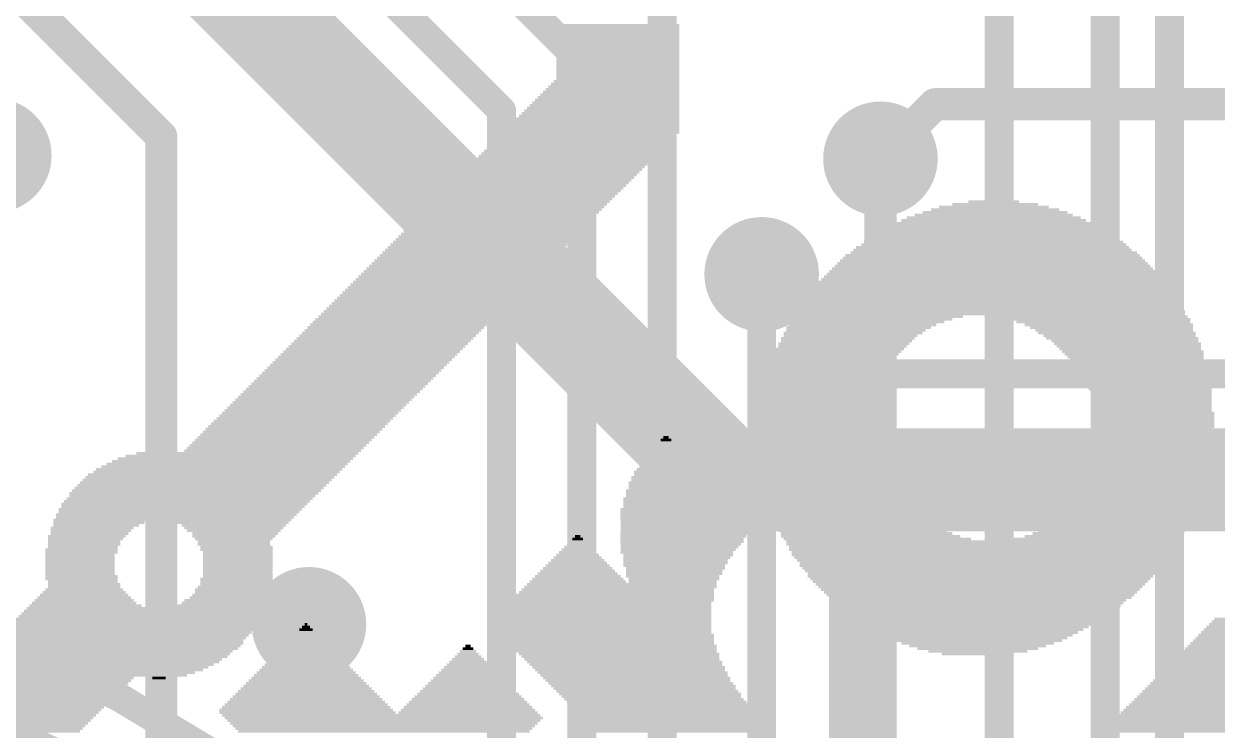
# Model space of a CAD drawing. Extents: x -17.8 to 79, y -18.3 to 67.8.
# Drawn here: x 25.18 to 34.62, y 35.48 to 41.07 of the extents above; entities that cross this region are included whole.
import ezdxf

# ---------------------------------------------------------------- set-up
doc = ezdxf.new("R2010")
doc.units = 0
for name, color, linetype in [('1', 12, 'CONTINUOUS'), ('16', 5, 'CONTINUOUS'), ('18', 3, 'CONTINUOUS'), ('200', 4, 'CONTINUOUS')]:
    doc.layers.add(name, color=color, linetype=linetype)

# ---------------------------------------------------------------- blocks, each defined once
blk = doc.blocks.new('RECT')
blk.add_solid([(-0.5, -0.5), (0.5, -0.5), (-0.5, 0.5), (0.5, 0.5)])
blk = doc.blocks.new('ROUNDV')
at = {"const_width": 0.5}
blk.add_lwpolyline([(0, -0.25, 1), (0, 0.25, 1), (0, -0.25)], format="xyb", dxfattribs=at)

msp = doc.modelspace()

# ---------------------------------------------------------------- linework, layer by layer
at = {"layer": '1'}
for points, const_width in [([(33.7312, 34.4358), (33.7312, 48.895)], 0.2286), ([(34.2392, 34.6349), (34.2392, 47.8028)], 0.2286), ([(30.226, 35.1125), (30.226, 44.5262)], 0.2286), ([(29.591, 40.767), (27.813, 42.545)], 0.2286), ([(28.956, 40.386), (26.924, 42.418)], 0.2286), ([(32.893, 34.5669), (32.893, 41.529)], 0.2286), ([(29.591, 35.0404), (29.591, 40.767)], 0.2286), ([(28.956, 34.9683), (28.956, 40.386)], 0.2286), ([(31.9532, 34.7996), (31.9532, 40.005)], 0.254), ([(31.0134, 35.0323), (31.0134, 39.0906)], 0.2286)]:
    msp.add_lwpolyline(points, dxfattribs=dict(at, const_width=const_width))
for points, const_width in [([(29.6482, 40.767, 1), (29.5339, 40.767)], 0.1143), ([(29.5506, 40.7266, 1), (29.6314, 40.8074)], 0.1143), ([(29.0132, 40.386, 1), (28.8989, 40.386)], 0.1143), ([(28.9156, 40.3456, 1), (28.9964, 40.4264)], 0.1143), ([(32.0167, 40.005, 1), (31.8897, 40.005)], 0.127), ([(31.0706, 39.0906, 1), (30.9563, 39.0906)], 0.1143), ([(31.9067, 31.3105, 0.1989), (13.9462, 38.75)], 0.2286), ([(31.8496, 30.6605, 0.1989), (13.8891, 38.1)], 0.2286)]:
    msp.add_lwpolyline(points, format="xyb", dxfattribs=dict(at, const_width=const_width))
at = {"layer": '16'}
for points, const_width in [([(30.734, 37.465), (24.892, 43.307)], 0.8128), ([(26.2636, 40.1828), (24.4094, 42.037)], 0.254), ([(31.9532, 40.005), (32.385, 40.4368)], 0.254), ([(32.385, 40.4368), (34.9504, 40.4368)], 0.254), ([(26.2636, 31.369), (26.2636, 40.1828)], 0.254), ([(31.0134, 39.0906), (31.8008, 38.3032)], 0.2286), ([(31.8008, 38.3032), (35.306, 38.3032)], 0.2286), ([(31.75, 37.465), (30.734, 37.465)], 0.8128), ([(31.75, 37.465), (35.941, 37.465)], 0.8128), ([(31.75, 29.337), (31.75, 37.465)], 0.4064)]:
    msp.add_lwpolyline(points, dxfattribs=dict(at, const_width=const_width))
for points, const_width in [([(32.385, 40.5003, 1), (32.385, 40.3733)], 0.127), ([(32.4299, 40.3919, 1), (32.3401, 40.4817)], 0.127), ([(26.3271, 40.1828, 1), (26.2001, 40.1828)], 0.127), ([(26.2187, 40.1379, 1), (26.3085, 40.2277)], 0.127), ([(31.9083, 40.0499, 1), (31.9981, 39.9601)], 0.127), ([(31.0538, 39.131, 1), (30.973, 39.0502)], 0.1143), ([(31.8008, 38.3604, 1), (31.8008, 38.2461)], 0.1143), ([(31.7604, 38.2628, 1), (31.8412, 38.3436)], 0.1143), ([(30.734, 37.6682, 1), (30.734, 37.2618)], 0.4064), ([(31.75, 37.6682, 1), (31.75, 37.2618)], 0.4064), ([(31.75, 37.2618, 1), (31.75, 37.6682)], 0.4064), ([(30.5903, 37.3213, 1), (30.8777, 37.6087)], 0.4064), ([(31.8516, 37.465, 1), (31.6484, 37.465)], 0.2032)]:
    msp.add_lwpolyline(points, format="xyb", dxfattribs=dict(at, const_width=const_width))

# ---------------------------------------------------------------- block references
at = {"layer": '18', "xscale": 0.9064, "yscale": 0.9064}
for p in [(24.9428, 40.0304), (24.9428, 40.0304), (31.9532, 40.005), (31.9532, 40.005), (31.0134, 39.0906), (31.0134, 39.0906), (27.432, 36.322), (27.432, 36.322)]:
    msp.add_blockref('ROUNDV', p, dxfattribs=at)
at = {"layer": '200', "yscale": 0.0212}
for p, xscale in [((29.8756, 41.0617), 0.9736), ((29.8756, 41.0405), 0.9736), ((29.8756, 41.0194), 0.9736), ((29.8756, 40.9982), 0.9736), ((29.8756, 40.977), 0.9736), ((29.8756, 40.9559), 0.9736), ((29.8756, 40.9347), 0.9736), ((29.8756, 40.9135), 0.9736), ((29.8756, 40.8924), 0.9736), ((29.8756, 40.8712), 0.9736), ((29.8756, 40.85), 0.9736), ((29.8756, 40.8289), 0.9736), ((29.8756, 40.8077), 0.9736), ((29.8756, 40.7865), 0.9736), ((29.8756, 40.7654), 0.9736), ((29.8756, 40.7442), 0.9736), ((29.8756, 40.723), 0.9736), ((29.8756, 40.7019), 0.9736), ((29.8756, 40.6807), 0.9736), ((29.8544, 40.596), 1.016), ((29.865, 40.6172), 0.9948), ((29.8756, 40.6595), 0.9736), ((29.8756, 40.6384), 0.9736), ((29.8015, 40.4902), 1.1218), ((29.8121, 40.5114), 1.1006), ((29.8226, 40.5325), 1.0795), ((29.8332, 40.5537), 1.0583), ((29.8438, 40.5749), 1.0371), ((29.7591, 40.4056), 1.2065), ((29.7697, 40.4267), 1.1853), ((29.7803, 40.4479), 1.1641), ((29.7909, 40.469), 1.143), ((29.7062, 40.2997), 1.3123), ((29.7168, 40.3209), 1.2911), ((29.7274, 40.3421), 1.2699), ((29.738, 40.3632), 1.2488), ((29.7486, 40.3844), 1.2276), ((29.6639, 40.2151), 1.3969), ((29.6745, 40.2362), 1.3758), ((29.6851, 40.2574), 1.3546), ((29.6956, 40.2786), 1.3334), ((29.5792, 40.1304), 1.3969), ((29.6004, 40.1516), 1.3969), ((29.6216, 40.1727), 1.3969), ((29.6427, 40.1939), 1.3969), ((29.4734, 40.0246), 1.3969), ((29.4946, 40.0457), 1.3969), ((29.5157, 40.0669), 1.3969), ((29.5369, 40.0881), 1.3969), ((29.5581, 40.1092), 1.3969), ((29.3887, 39.9399), 1.3969), ((29.4099, 39.9611), 1.3969), ((29.4311, 39.9822), 1.3969), ((29.4522, 40.0034), 1.3969), ((29.2829, 39.8341), 1.3969), ((29.3041, 39.8552), 1.3969), ((29.3252, 39.8764), 1.3969), ((29.3464, 39.8976), 1.3969), ((29.3676, 39.9187), 1.3969), ((29.1983, 39.7494), 1.3969), ((29.2194, 39.7706), 1.3969), ((29.2406, 39.7917), 1.3969), ((29.2617, 39.8129), 1.3969), ((29.0924, 39.6436), 1.3969), ((29.1136, 39.6647), 1.3969), ((29.1348, 39.6859), 1.3969), ((29.1559, 39.7071), 1.3969), ((29.1771, 39.7282), 1.3969), ((32.8599, 39.6436), 0.6773), ((32.8494, 39.6647), 0.4022), ((29.0078, 39.5589), 1.3969), ((29.0289, 39.5801), 1.3969), ((29.0501, 39.6012), 1.3969), ((29.0713, 39.6224), 1.3969), ((32.8494, 39.5589), 1.2488), ((32.8599, 39.5801), 1.143), ((32.8599, 39.6012), 1.016), ((32.8494, 39.6224), 0.8678), ((28.9019, 39.4531), 1.3969), ((28.9231, 39.4743), 1.3969), ((28.9443, 39.4954), 1.3969), ((28.9654, 39.5166), 1.3969), ((28.9866, 39.5378), 1.3969), ((32.8494, 39.4531), 1.7144), ((32.8494, 39.4743), 1.6298), ((32.8494, 39.4954), 1.5451), ((32.8494, 39.5166), 1.4604), ((32.8494, 39.5378), 1.3758), ((28.8173, 39.3684), 1.3969), ((28.8384, 39.3896), 1.3969), ((28.8596, 39.4108), 1.3969), ((28.8808, 39.4319), 1.3969), ((32.8388, 39.3684), 1.9896), ((32.8494, 39.3896), 1.9261), ((32.8494, 39.4108), 1.8414), ((32.8494, 39.4319), 1.7991), ((28.7114, 39.2626), 1.3969), ((28.7326, 39.2838), 1.3969), ((28.7538, 39.3049), 1.3969), ((28.7749, 39.3261), 1.3969), ((28.7961, 39.3473), 1.3969), ((32.8494, 39.2626), 2.2647), ((32.8388, 39.2838), 2.2012), ((32.8388, 39.3049), 2.1589), ((32.8494, 39.3261), 2.0954), ((32.8494, 39.3473), 2.0531), ((28.6268, 39.1779), 1.3969), ((28.6479, 39.1991), 1.3969), ((28.6691, 39.2203), 1.3969), ((28.6903, 39.2414), 1.3969), ((32.8388, 39.1779), 2.4552), ((32.8388, 39.1991), 2.4129), ((32.8388, 39.2203), 2.3706), ((32.8388, 39.2414), 2.3282), ((28.5209, 39.0721), 1.3969), ((28.5421, 39.0933), 1.3969), ((28.5633, 39.1144), 1.3969), ((28.5844, 39.1356), 1.3969), ((28.6056, 39.1568), 1.3969), ((32.8388, 39.0721), 2.6669), ((32.8388, 39.0933), 2.6246), ((32.8388, 39.1144), 2.5822), ((32.8388, 39.1356), 2.5399), ((32.8388, 39.1568), 2.4976), ((28.4363, 38.9874), 1.3969), ((28.4574, 39.0086), 1.3969), ((28.4786, 39.0298), 1.3969), ((28.4998, 39.0509), 1.3969), ((32.8282, 38.9874), 2.8151), ((32.8282, 39.0086), 2.7727), ((32.8282, 39.0298), 2.7304), ((32.8388, 39.0509), 2.7092), ((28.3516, 38.9028), 1.3969), ((28.3728, 38.9239), 1.3969), ((28.394, 38.9451), 1.3969), ((28.4151, 38.9663), 1.3969), ((32.8282, 38.9028), 2.9421), ((32.8282, 38.9239), 2.8997), ((32.8282, 38.9451), 2.8574), ((32.8388, 38.9663), 2.8362), ((28.2458, 38.7969), 1.3969), ((28.267, 38.8181), 1.3969), ((28.2881, 38.8393), 1.3969), ((28.3093, 38.8604), 1.3969), ((28.3305, 38.8816), 1.3969), ((32.8176, 38.8181), 3.0479), ((32.8282, 38.7969), 3.069), ((32.8282, 38.8393), 3.0267), ((32.8176, 38.8816), 2.9632), ((32.8282, 38.8604), 2.9844), ((28.1611, 38.7123), 1.3969), ((28.1823, 38.7335), 1.3969), ((28.2035, 38.7546), 1.3969), ((28.2246, 38.7758), 1.3969), ((31.844, 38.7123), 1.2276), ((31.9286, 38.7546), 1.3546), ((31.8863, 38.7335), 1.27), ((32.8176, 38.7758), 3.0902), ((33.6219, 38.7546), 1.5239), ((33.6854, 38.7335), 1.4393), ((33.7172, 38.7123), 1.3758), ((28.0553, 38.6065), 1.3969), ((28.0765, 38.6276), 1.3969), ((28.0976, 38.6488), 1.3969), ((28.1188, 38.67), 1.3969), ((28.14, 38.6911), 1.3969), ((31.7381, 38.6276), 1.1006), ((31.717, 38.6065), 1.0583), ((31.7805, 38.67), 1.143), ((31.7593, 38.6488), 1.1006), ((31.8122, 38.6911), 1.1641), ((33.7595, 38.6911), 1.3334), ((33.7807, 38.67), 1.2911), ((33.8018, 38.6488), 1.2488), ((33.823, 38.6276), 1.2488), ((33.8441, 38.6065), 1.2065), ((27.9706, 38.5218), 1.3969), ((27.9918, 38.543), 1.3969), ((28.013, 38.5641), 1.3969), ((28.0341, 38.5853), 1.3969), ((31.6535, 38.5218), 1.016), ((31.6641, 38.543), 1.0371), ((31.6958, 38.5853), 1.0583), ((31.6852, 38.5641), 1.0371), ((33.8653, 38.5853), 1.2065), ((33.8865, 38.5641), 1.1641), ((33.9076, 38.543), 1.1641), ((33.9182, 38.5218), 1.143), ((27.8648, 38.416), 1.3969), ((27.886, 38.4371), 1.3969), ((27.9071, 38.4583), 1.3969), ((27.9283, 38.4795), 1.3969), ((27.9495, 38.5006), 1.3969), ((31.5794, 38.416), 0.9525), ((31.6006, 38.4583), 0.9948), ((31.59, 38.4371), 0.9736), ((31.6323, 38.5006), 1.016), ((31.6217, 38.4795), 0.9948), ((33.9288, 38.5006), 1.1218), ((33.95, 38.4795), 1.1218), ((33.9606, 38.4583), 1.1006), ((33.9711, 38.4371), 1.0795), ((33.9817, 38.416), 1.0583), ((27.7801, 38.3313), 1.3969), ((27.8013, 38.3525), 1.3969), ((27.8225, 38.3736), 1.3969), ((27.8436, 38.3948), 1.3969), ((31.5265, 38.3313), 0.9313), ((31.5582, 38.3948), 0.9525), ((31.5582, 38.3736), 0.9525), ((31.5477, 38.3525), 0.9313), ((34.0029, 38.3948), 1.0583), ((34.0135, 38.3736), 1.0371), ((34.0241, 38.3525), 1.016), ((34.0241, 38.3313), 1.016), ((27.6743, 38.2255), 1.3969), ((27.6955, 38.2466), 1.3969), ((27.7166, 38.2678), 1.3969), ((27.7378, 38.289), 1.3969), ((27.759, 38.3101), 1.3969), ((31.4947, 38.2466), 0.9101), ((31.4947, 38.2255), 0.9101), ((31.5265, 38.3101), 0.9313), ((31.5159, 38.289), 0.9101), ((31.5159, 38.2678), 0.9101), ((34.0452, 38.3101), 1.016), ((34.0558, 38.289), 0.9948), ((34.0558, 38.2678), 0.9948), ((34.0664, 38.2466), 0.9736), ((34.0664, 38.2255), 0.9736), ((27.5896, 38.1408), 1.3969), ((27.6108, 38.162), 1.3969), ((27.632, 38.1831), 1.3969), ((27.6531, 38.2043), 1.3969), ((31.463, 38.1408), 0.889), ((31.4736, 38.162), 0.9101), ((31.4842, 38.2043), 0.889), ((31.4842, 38.1831), 0.889), ((34.0876, 38.2043), 0.9736), ((34.0876, 38.1831), 0.9736), ((34.0981, 38.162), 0.9525), ((34.0981, 38.1408), 0.9525), ((27.4838, 38.035), 1.3969), ((27.505, 38.0561), 1.3969), ((27.5262, 38.0773), 1.3969), ((27.5473, 38.0985), 1.3969), ((27.5685, 38.1196), 1.3969), ((31.4418, 38.035), 0.889), ((31.463, 38.1196), 0.889), ((31.463, 38.0985), 0.889), ((31.463, 38.0773), 0.889), ((31.4524, 38.0561), 0.8678), ((34.1087, 38.1196), 0.9313), ((34.1087, 38.0985), 0.9313), ((34.1087, 38.0773), 0.9313), ((34.1193, 38.0561), 0.9101), ((34.1193, 38.035), 0.9101), ((27.3992, 37.9503), 1.3969), ((27.4203, 37.9715), 1.3969), ((27.4415, 37.9926), 1.3969), ((27.4627, 38.0138), 1.3969), ((31.4418, 38.0138), 0.889), ((31.4418, 37.9926), 0.889), ((31.4418, 37.9715), 0.889), ((31.4418, 37.9503), 0.889), ((34.1193, 38.0138), 0.9101), ((34.1405, 37.9926), 0.9101), ((34.1405, 37.9715), 0.9101), ((34.1405, 37.9503), 0.9101), ((27.2933, 37.8445), 1.3969), ((27.3145, 37.8657), 1.3969), ((27.3357, 37.8868), 1.3969), ((27.3568, 37.908), 1.3969), ((27.378, 37.9291), 1.3969), ((31.4418, 37.9291), 0.889), ((31.4418, 37.908), 0.889), ((31.4418, 37.8868), 0.889), ((31.4418, 37.8657), 0.889), ((31.4418, 37.8445), 0.889), ((34.1299, 37.8657), 0.889), ((34.1405, 37.9291), 0.9101), ((34.1405, 37.908), 0.9101), ((34.1405, 37.8868), 0.9101), ((34.1405, 37.8445), 0.8678), ((27.2087, 37.7598), 1.3969), ((27.2298, 37.781), 1.3969), ((27.251, 37.8022), 1.3969), ((27.2722, 37.8233), 1.3969), ((30.2565, 37.7598), 0.127), ((30.2565, 37.781), 0.0847), ((30.2565, 37.8022), 0.0423), ((31.4418, 37.8233), 0.889), ((31.4418, 37.8022), 0.889), ((31.4418, 37.781), 0.889), ((31.4524, 37.7598), 0.9101), ((34.1299, 37.781), 0.889), ((34.1299, 37.7598), 0.889), ((34.1405, 37.8233), 0.8678), ((34.1405, 37.8022), 0.8678), ((26.9441, 37.6752), 1.7568), ((27.1452, 37.6963), 1.3969), ((27.1663, 37.7175), 1.3969), ((27.1875, 37.7387), 1.3969), ((30.2565, 37.6752), 0.2963), ((30.2565, 37.6963), 0.254), ((30.2565, 37.7175), 0.2117), ((30.2565, 37.7387), 0.1693), ((31.4524, 37.7387), 0.9101), ((31.4524, 37.7175), 0.9101), ((31.4524, 37.6963), 0.9101), ((31.463, 37.6752), 0.9313), ((34.1299, 37.7387), 0.889), ((34.1299, 37.7175), 0.889), ((34.1299, 37.6963), 0.889), ((34.1299, 37.6752), 0.889), ((26.7536, 37.5693), 1.9261), ((26.7853, 37.5905), 1.9049), ((26.8171, 37.6117), 1.8838), ((26.8488, 37.6328), 1.8626), ((26.8912, 37.654), 1.8203), ((30.2671, 37.5905), 0.4445), ((30.2777, 37.5693), 0.4657), ((30.2671, 37.6117), 0.4022), ((30.2565, 37.654), 0.3387), ((30.2671, 37.6328), 0.3598), ((31.463, 37.654), 0.9313), ((31.463, 37.6328), 0.9313), ((31.4736, 37.6117), 0.9525), ((31.4736, 37.5905), 0.9525), ((31.4842, 37.5693), 0.9736), ((34.0981, 37.5693), 0.9101), ((34.1087, 37.6328), 0.889), ((34.1087, 37.6117), 0.889), ((34.1087, 37.5905), 0.889), ((34.1299, 37.654), 0.889), ((26.6478, 37.4847), 1.9684), ((26.6689, 37.5058), 1.9684), ((26.7007, 37.527), 1.9473), ((26.7218, 37.5482), 1.9473), ((30.2883, 37.4847), 0.6138), ((30.2777, 37.527), 0.5503), ((30.2883, 37.5058), 0.5715), ((30.2777, 37.5482), 0.508), ((31.4947, 37.5482), 0.9525), ((31.5053, 37.527), 0.9736), ((31.5053, 37.5058), 0.9736), ((31.5159, 37.4847), 0.9948), ((34.077, 37.5058), 0.9101), ((34.077, 37.4847), 0.9101), ((34.0981, 37.5482), 0.9101), ((34.0876, 37.527), 0.889), ((26.5419, 37.3788), 1.9684), ((26.5631, 37.4), 1.9684), ((26.5843, 37.4212), 1.9684), ((26.6054, 37.4423), 1.9684), ((26.6266, 37.4635), 1.9684), ((30.32, 37.3788), 0.762), ((30.2989, 37.4423), 0.6773), ((30.3095, 37.4212), 0.6985), ((30.32, 37.4), 0.7196), ((30.2989, 37.4635), 0.635), ((31.5159, 37.4635), 0.9948), ((31.5265, 37.4423), 1.016), ((31.5582, 37.3788), 1.0371), ((31.5477, 37.4212), 1.016), ((31.5477, 37.4), 1.016), ((34.0241, 37.3788), 0.9313), ((34.0452, 37.4212), 0.9313), ((34.0452, 37.4), 0.9313), ((34.0558, 37.4423), 0.9101), ((34.0664, 37.4635), 0.9313), ((26.4679, 37.2942), 1.9473), ((26.489, 37.3153), 1.9473), ((26.5208, 37.3577), 1.9684), ((26.5102, 37.3365), 1.9473), ((30.3412, 37.3153), 0.8466), ((30.3518, 37.2942), 0.8678), ((30.3306, 37.3577), 0.7831), ((30.3412, 37.3365), 0.8043), ((31.5688, 37.3577), 1.0583), ((31.59, 37.3365), 1.0583), ((31.6006, 37.3153), 1.0795), ((31.6006, 37.2942), 1.0795), ((33.9817, 37.2942), 0.9736), ((33.9923, 37.3153), 0.9525), ((34.0135, 37.3577), 0.9525), ((34.0135, 37.3365), 0.9525), ((26.3832, 37.1883), 1.9049), ((26.4149, 37.2307), 1.9261), ((26.4044, 37.2095), 1.9049), ((26.4467, 37.273), 1.9473), ((26.4361, 37.2518), 1.9261), ((30.3835, 37.2095), 0.9736), ((30.3941, 37.1883), 0.9948), ((30.373, 37.2307), 0.9525), ((30.3624, 37.273), 0.889), ((30.373, 37.2518), 0.9101), ((31.6217, 37.273), 1.0795), ((31.6323, 37.2518), 1.1006), ((31.6535, 37.2307), 1.143), ((31.6746, 37.2095), 1.143), ((31.6852, 37.1883), 1.1641), ((33.9076, 37.1883), 1.0371), ((33.9182, 37.2095), 1.016), ((33.9394, 37.2307), 1.016), ((33.95, 37.2518), 0.9948), ((33.9711, 37.273), 0.9948), ((25.7482, 37.1037), 0.6773), ((25.8011, 37.146), 0.7831), ((25.7694, 37.1248), 0.7196), ((26.3726, 37.1672), 1.8838), ((26.7959, 37.146), 0.9948), ((26.8171, 37.1248), 0.9101), ((26.8383, 37.1037), 0.8255), ((30.4047, 37.1672), 1.016), ((30.4153, 37.146), 1.0371), ((30.4259, 37.1248), 1.0583), ((30.4365, 37.1037), 1.0795), ((31.6958, 37.1672), 1.1853), ((31.7276, 37.146), 1.2065), ((31.7381, 37.1248), 1.2276), ((31.7699, 37.1037), 1.2488), ((33.8336, 37.1037), 1.1006), ((33.8441, 37.1248), 1.0795), ((33.8759, 37.146), 1.0583), ((33.8865, 37.1672), 1.0371), ((25.6741, 37.019), 0.6138), ((25.6636, 36.9979), 0.5926), ((25.7165, 37.0825), 0.6561), ((25.7059, 37.0614), 0.635), ((25.6953, 37.0402), 0.6138), ((26.8383, 37.0825), 0.7831), ((26.8383, 37.0614), 0.7408), ((26.8488, 37.0402), 0.6773), ((26.8383, 37.019), 0.6561), ((26.8383, 36.9979), 0.6138), ((29.5581, 36.9979), 0.0847), ((29.5581, 37.019), 0.0423), ((30.4259, 37.0825), 1.0583), ((30.4153, 37.0614), 1.0371), ((30.4047, 37.0402), 1.016), ((30.3941, 37.019), 0.9948), ((30.3835, 36.9979), 0.9736), ((31.8122, 37.0614), 1.3334), ((31.7911, 37.0825), 1.2911), ((31.8757, 37.019), 1.4181), ((31.844, 37.0402), 1.3546), ((31.9286, 36.9979), 1.4816), ((33.6642, 36.9979), 1.3123), ((33.7172, 37.019), 1.2488), ((33.7489, 37.0402), 1.1853), ((33.7807, 37.0614), 1.1641), ((33.8018, 37.0825), 1.1218), ((25.6318, 36.9132), 0.5715), ((25.653, 36.9767), 0.5715), ((25.653, 36.9555), 0.5715), ((25.6424, 36.9344), 0.5503), ((26.8383, 36.9767), 0.5715), ((26.8383, 36.9555), 0.5715), ((26.8594, 36.9344), 0.5715), ((26.8594, 36.9132), 0.5715), ((29.5581, 36.9132), 0.254), ((29.5581, 36.9344), 0.2117), ((29.5581, 36.9555), 0.1693), ((29.5581, 36.9767), 0.127), ((30.3835, 36.9767), 0.9736), ((30.373, 36.9555), 0.9525), ((30.3624, 36.9344), 0.9313), ((30.3518, 36.9132), 0.9101), ((32.7541, 36.9767), 3.0902), ((32.7541, 36.9555), 3.0902), ((32.7435, 36.9132), 3.0267), ((32.7541, 36.9344), 3.0479), ((25.6318, 36.892), 0.5715), ((25.6212, 36.8709), 0.5503), ((25.6212, 36.8497), 0.5503), ((25.6212, 36.8285), 0.5503), ((25.6212, 36.8074), 0.5503), ((26.87, 36.892), 0.5503), ((26.87, 36.8709), 0.5503), ((26.87, 36.8497), 0.5503), ((26.87, 36.8285), 0.5503), ((26.87, 36.8074), 0.5503), ((29.5581, 36.8074), 0.4657), ((29.5581, 36.8285), 0.4233), ((29.5581, 36.8497), 0.381), ((29.5581, 36.8709), 0.3387), ((29.5581, 36.892), 0.2963), ((30.3412, 36.892), 0.889), ((30.3518, 36.8709), 0.8678), ((30.3412, 36.8497), 0.8466), ((30.3306, 36.8285), 0.8255), ((30.3306, 36.8074), 0.8255), ((32.7435, 36.8709), 2.9844), ((32.7541, 36.892), 3.0055), ((32.7435, 36.8497), 2.9421), ((32.7541, 36.8285), 2.9209), ((32.7541, 36.8074), 2.8786), ((25.6212, 36.7862), 0.5503), ((25.6212, 36.765), 0.5503), ((25.6212, 36.7439), 0.5503), ((25.6212, 36.7227), 0.5503), ((26.87, 36.7862), 0.5503), ((26.87, 36.765), 0.5503), ((26.87, 36.7439), 0.5503), ((26.87, 36.7227), 0.5503), ((29.5581, 36.7227), 0.635), ((29.5581, 36.7439), 0.5926), ((29.5581, 36.765), 0.5503), ((29.5581, 36.7862), 0.508), ((30.32, 36.7862), 0.8043), ((30.32, 36.7439), 0.762), ((30.32, 36.7227), 0.762), ((30.3306, 36.765), 0.7831), ((32.7435, 36.7862), 2.8574), ((32.7435, 36.765), 2.8151), ((32.7435, 36.7439), 2.7727), ((32.7541, 36.7227), 2.7516), ((25.6318, 36.7015), 0.5715), ((25.6318, 36.6804), 0.5715), ((25.6424, 36.6592), 0.5503), ((25.653, 36.638), 0.5715), ((25.653, 36.6169), 0.5715), ((26.8383, 36.6169), 0.5715), ((26.8594, 36.6804), 0.5715), ((26.8594, 36.6592), 0.5715), ((26.8594, 36.638), 0.5715), ((26.87, 36.7015), 0.5503), ((29.8967, 36.6169), 1.5239), ((29.9073, 36.638), 1.5028), ((29.5581, 36.6592), 0.762), ((29.5581, 36.6804), 0.7196), ((29.5581, 36.7015), 0.6773), ((30.3095, 36.7015), 0.7408), ((30.32, 36.6804), 0.7196), ((30.3095, 36.6592), 0.6985), ((32.7435, 36.7015), 2.7304), ((32.7435, 36.6804), 2.6881), ((32.7435, 36.6592), 2.6457), ((32.7435, 36.638), 2.6034), ((32.7435, 36.6169), 2.5611), ((25.653, 36.5322), 0.7408), ((25.653, 36.5534), 0.6985), ((25.653, 36.5745), 0.6561), ((25.653, 36.5957), 0.6138), ((26.7959, 36.5322), 0.6138), ((26.8171, 36.5534), 0.6138), ((26.8277, 36.5957), 0.5926), ((26.8277, 36.5745), 0.5926), ((29.8438, 36.5322), 1.5874), ((29.8544, 36.5534), 1.5663), ((29.865, 36.5745), 1.5451), ((29.8756, 36.5957), 1.5239), ((32.7435, 36.5957), 2.5187), ((32.7435, 36.5745), 2.4764), ((32.7435, 36.5534), 2.4341), ((32.7435, 36.5322), 2.3917), ((25.6847, 36.4475), 0.9736), ((25.6636, 36.4687), 0.889), ((25.653, 36.4899), 0.8255), ((25.653, 36.511), 0.7831), ((26.7007, 36.4475), 0.762), ((26.7324, 36.4687), 0.6985), ((26.7642, 36.4899), 0.6773), ((26.7748, 36.511), 0.6561), ((29.7909, 36.4475), 1.6509), ((29.8015, 36.4687), 1.6298), ((29.8121, 36.4899), 1.6086), ((29.8332, 36.511), 1.6086), ((32.7329, 36.511), 2.3282), ((32.7329, 36.4899), 2.2859), ((32.7329, 36.4687), 2.2436), ((32.7329, 36.4475), 2.2012), ((26.0657, 36.3417), 1.9473), ((26.0763, 36.3629), 1.9261), ((26.0975, 36.384), 1.9261), ((26.108, 36.4052), 1.9049), ((26.1292, 36.4264), 1.9049), ((29.738, 36.3417), 1.7568), ((29.7486, 36.3629), 1.7356), ((29.7591, 36.384), 1.7144), ((29.7697, 36.4052), 1.6933), ((29.7803, 36.4264), 1.6721), ((32.7329, 36.4264), 2.1166), ((32.7329, 36.4052), 2.0743), ((32.7329, 36.384), 2.0319), ((32.7329, 36.3629), 1.9473), ((32.7224, 36.3417), 1.8838), ((35.2834, 36.3417), 1.4181), ((35.3046, 36.3629), 1.4181), ((25.9916, 36.257), 1.9684), ((26.0128, 36.2782), 1.9684), ((26.0234, 36.2994), 1.9473), ((26.0445, 36.3205), 1.9473), ((27.4097, 36.257), 0.1482), ((27.4097, 36.2782), 0.1058), ((27.4097, 36.2994), 0.0635), ((27.4097, 36.3205), 0.0212), ((29.738, 36.3205), 1.7568), ((29.7486, 36.2994), 1.7356), ((29.7591, 36.2782), 1.7144), ((29.7697, 36.257), 1.6933), ((32.7329, 36.3205), 1.8203), ((32.7329, 36.2994), 1.7356), ((32.7224, 36.2782), 1.6721), ((32.7224, 36.257), 1.5874), ((35.1988, 36.257), 1.4181), ((35.2199, 36.2782), 1.4181), ((35.2411, 36.2994), 1.4181), ((35.2623, 36.3205), 1.4181), ((25.8964, 36.1512), 1.9896), ((25.9175, 36.1724), 1.9896), ((25.9281, 36.1936), 1.9684), ((25.9493, 36.2147), 1.9684), ((25.9705, 36.2359), 1.9684), ((27.4097, 36.1512), 0.3598), ((27.4097, 36.1724), 0.3175), ((27.4097, 36.1936), 0.2752), ((27.4097, 36.2147), 0.2328), ((27.4097, 36.2359), 0.1905), ((28.6903, 36.1512), 0.0423), ((29.7909, 36.2359), 1.6933), ((29.8015, 36.2147), 1.6721), ((29.8121, 36.1936), 1.6509), ((29.8226, 36.1724), 1.6298), ((29.8438, 36.1512), 1.6298), ((32.7224, 36.2359), 1.5028), ((32.7224, 36.2147), 1.4181), ((32.7329, 36.1936), 1.3123), ((32.7224, 36.1724), 1.2065), ((32.7224, 36.1512), 1.0795), ((35.0929, 36.1512), 1.4181), ((35.1141, 36.1724), 1.4181), ((35.1353, 36.1936), 1.4181), ((35.1564, 36.2147), 1.4181), ((35.1776, 36.2359), 1.4181), ((25.8011, 36.0666), 1.9684), ((25.8223, 36.0877), 1.9684), ((25.8435, 36.1089), 1.9684), ((25.8752, 36.1301), 1.9896), ((27.4097, 36.0666), 0.5291), ((27.4097, 36.0877), 0.4868), ((27.4097, 36.1089), 0.4445), ((27.4097, 36.1301), 0.4022), ((28.6903, 36.0666), 0.2117), ((28.6903, 36.0877), 0.1693), ((28.6903, 36.1089), 0.127), ((28.6903, 36.1301), 0.0847), ((29.8544, 36.1301), 1.6086), ((29.865, 36.1089), 1.5874), ((29.8861, 36.0877), 1.5874), ((29.8967, 36.0666), 1.5663), ((32.7224, 36.1301), 0.9525), ((32.7224, 36.1089), 0.7831), ((32.7118, 36.0877), 0.5503), ((35.0083, 36.0666), 1.4181), ((35.0294, 36.0877), 1.4181), ((35.0506, 36.1089), 1.4181), ((35.0718, 36.1301), 1.4181), ((25.653, 35.9607), 1.8838), ((25.6847, 35.9819), 1.9049), ((25.7165, 36.0031), 1.9261), ((25.7482, 36.0242), 1.9473), ((25.7694, 36.0454), 1.9473), ((27.4097, 35.9607), 0.7408), ((27.4097, 35.9819), 0.6985), ((27.4097, 36.0031), 0.6561), ((27.4097, 36.0242), 0.6138), ((27.4097, 36.0454), 0.5715), ((28.6903, 35.9607), 0.4233), ((28.6903, 35.9819), 0.381), ((28.6903, 36.0031), 0.3387), ((28.6903, 36.0242), 0.2963), ((28.6903, 36.0454), 0.254), ((29.9073, 36.0454), 1.5451), ((29.9285, 36.0242), 1.5451), ((29.9391, 36.0031), 1.5239), ((29.9602, 35.9819), 1.5239), ((29.9708, 35.9607), 1.5028), ((34.9024, 35.9607), 1.4181), ((34.9236, 35.9819), 1.4181), ((34.9448, 36.0031), 1.4181), ((34.9659, 36.0242), 1.4181), ((34.9871, 36.0454), 1.4181), ((25.3249, 35.8761), 1.3969), ((25.3461, 35.8972), 1.3969), ((25.5683, 35.9184), 1.7991), ((25.6106, 35.9396), 1.8414), ((26.2456, 35.8972), 0.1058), ((27.4097, 35.8761), 0.9101), ((27.4097, 35.8972), 0.8678), ((27.4097, 35.9184), 0.8255), ((27.4097, 35.9396), 0.7831), ((28.6903, 35.8761), 0.5926), ((28.6903, 35.8972), 0.5503), ((28.6903, 35.9184), 0.508), ((28.6903, 35.9396), 0.4656), ((29.992, 35.9396), 1.5028), ((30.0026, 35.9184), 1.4816), ((30.0237, 35.8972), 1.4816), ((30.0343, 35.8761), 1.4604), ((34.8178, 35.8761), 1.4181), ((34.8389, 35.8972), 1.4181), ((34.8601, 35.9184), 1.4181), ((34.8813, 35.9396), 1.4181), ((25.2191, 35.7702), 1.3969), ((25.2402, 35.7914), 1.3969), ((25.2614, 35.8126), 1.3969), ((25.2826, 35.8337), 1.3969), ((25.3037, 35.8549), 1.3969), ((27.4097, 35.7702), 1.1218), ((27.4097, 35.7914), 1.0795), ((27.4097, 35.8126), 1.0371), ((27.4097, 35.8337), 0.9948), ((27.4097, 35.8549), 0.9525), ((28.6903, 35.7702), 0.8043), ((28.6903, 35.7914), 0.762), ((28.6903, 35.8126), 0.7196), ((28.6903, 35.8337), 0.6773), ((28.6903, 35.8549), 0.635), ((30.0555, 35.8549), 1.4604), ((30.0766, 35.8337), 1.4604), ((30.0872, 35.8126), 1.4393), ((30.1084, 35.7914), 1.4393), ((30.1295, 35.7702), 1.4393), ((34.7119, 35.7702), 1.4181), ((34.7331, 35.7914), 1.4181), ((34.7543, 35.8126), 1.4181), ((34.7754, 35.8337), 1.4181), ((34.7966, 35.8549), 1.4181), ((25.1344, 35.6856), 1.3969), ((25.1556, 35.7067), 1.3969), ((25.1767, 35.7279), 1.3969), ((25.1979, 35.7491), 1.3969), ((27.4097, 35.6856), 1.2911), ((27.4097, 35.7067), 1.2488), ((27.4097, 35.7279), 1.2065), ((27.4097, 35.7491), 1.1641), ((28.6903, 35.6856), 0.9736), ((28.6903, 35.7067), 0.9313), ((28.6903, 35.7279), 0.889), ((28.6903, 35.7491), 0.8466), ((30.1401, 35.7491), 1.4181), ((30.1613, 35.7279), 1.4181), ((30.1825, 35.7067), 1.4181), ((30.2036, 35.6856), 1.4181), ((34.6273, 35.6856), 1.4181), ((34.6484, 35.7067), 1.4181), ((34.6696, 35.7279), 1.4181), ((34.6908, 35.7491), 1.4181), ((25.0286, 35.5797), 1.3969), ((25.0497, 35.6009), 1.3969), ((25.0709, 35.6221), 1.3969), ((25.0921, 35.6432), 1.3969), ((25.1132, 35.6644), 1.3969), ((27.4097, 35.6432), 1.3758), ((27.4203, 35.6221), 1.3969), ((27.4097, 35.6644), 1.3335), ((28.0024, 35.6009), 2.5187), ((28.0235, 35.5797), 2.5187), ((28.6903, 35.6221), 1.1006), ((28.6903, 35.6432), 1.0583), ((28.6903, 35.6644), 1.016), ((30.2248, 35.6644), 1.4181), ((30.246, 35.6432), 1.4181), ((30.2671, 35.6221), 1.4181), ((30.2883, 35.6009), 1.4181), ((30.3095, 35.5797), 1.4181), ((34.5215, 35.5797), 1.4181), ((34.5426, 35.6009), 1.4181), ((34.5638, 35.6221), 1.4181), ((34.5849, 35.6432), 1.4181), ((34.6061, 35.6644), 1.4181), ((24.9439, 35.4951), 1.3969), ((24.9651, 35.5162), 1.3969), ((24.9863, 35.5374), 1.3969), ((25.0074, 35.5586), 1.3969), ((28.0235, 35.5586), 2.4764), ((28.0235, 35.5374), 2.4341), ((28.0235, 35.5162), 2.3917), ((28.0235, 35.4951), 2.3494), ((30.3306, 35.5586), 1.4181), ((30.3518, 35.5374), 1.4181), ((30.373, 35.5162), 1.4181), ((30.3941, 35.4951), 1.4181), ((34.4368, 35.4951), 1.4181), ((34.458, 35.5162), 1.4181), ((34.4791, 35.5374), 1.4181), ((34.5003, 35.5586), 1.4181), ((24.9228, 35.4739), 1.3969), ((28.0235, 35.4739), 2.3071), ((30.4153, 35.4739), 1.4181), ((34.4156, 35.4739), 1.4181)]:
    msp.add_blockref('RECT', p, dxfattribs=dict(at, xscale=xscale))

doc.saveas('drawing.dxf')
